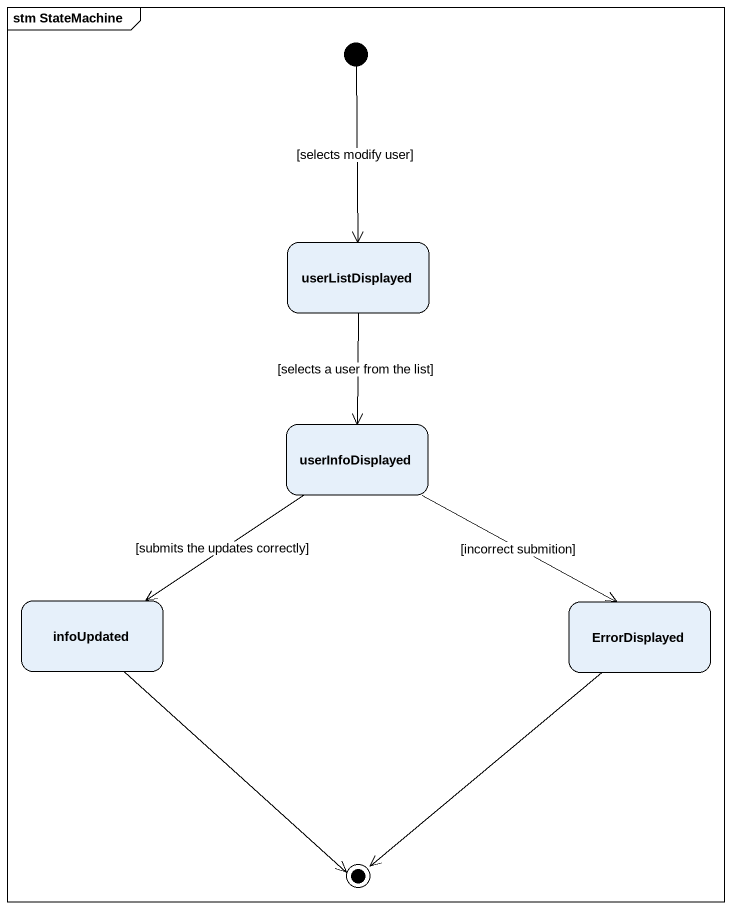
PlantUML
@startuml
mainframe stm StateMachine
hide empty description
state userListDisplayed
state userInfoDisplayed
state infoUpdated
state ErrorDisplayed
[*] --> userListDisplayed : [selects modify user]
userListDisplayed --> userInfoDisplayed : [selects a user from the list]
userInfoDisplayed --> infoUpdated : [submits the updates correctly]
userInfoDisplayed --> ErrorDisplayed : [incorrect submition]
infoUpdated --> [*]
ErrorDisplayed --> [*]
@enduml
